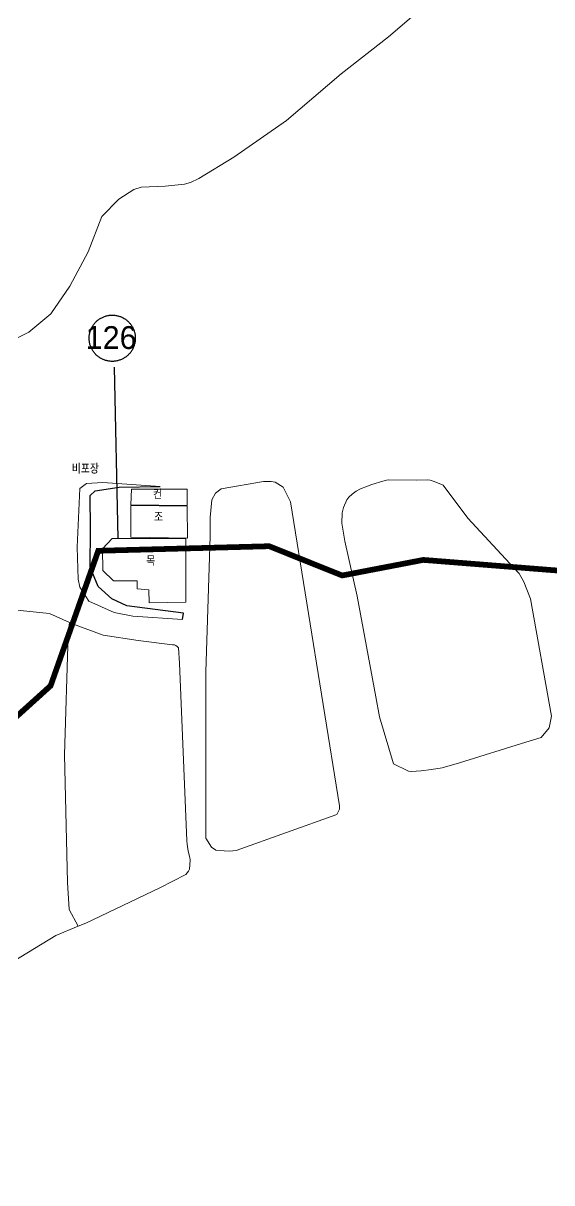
# Model space of a CAD drawing. Extents: x 296690 to 298491, y 586647 to 587790.
# Drawn here: x 297218.5 to 297311.2, y 587098.1 to 587301.4 of the extents above; entities that cross this region are included whole.
import ezdxf
from ezdxf.enums import TextEntityAlignment as Align

# ---------------------------------------------------------------- set-up
doc = ezdxf.new("R2010")
doc.units = 0
doc.header["$MEASUREMENT"] = 0
doc.linetypes.add('PHANTOM2', pattern=[1.25, 0.625, -0.125, 0.125, -0.125, 0.125, -0.125])
for name, color, linetype in [('_0넘버링', 7, 'Continuous'), ('_조사구역', 6, 'Continuous'), ('석축_상단', 25, 'SUKCHUK'), ('현황 텍스트', 7, 'Continuous')]:
    doc.layers.add(name, color=color, linetype=linetype)
for name, color, linetype, lineweight in [('건물', 7, 'Continuous', 20), ('바닥재질', 254, 'Continuous', 20), ('밭', 3, 'Continuous', 18), ('석축_하단', 30, 'Continuous', 18)]:
    doc.layers.add(name, color=color, linetype=linetype, lineweight=lineweight)
doc.styles.add('GHS', font='simplex.shx', dxfattribs={"bigfont": 'ngsw.shx'})
doc.styles.add('JKS_FONT', font='', dxfattribs={"height": 1.5})
doc.styles.add('sks-ghs', font='romans.shx', dxfattribs={"bigfont": 'ghs.shx'})
doc.styles.get('JKS_FONT').set_extended_font_data('Expo M')
doc.linetypes.add('SUKCHUK', pattern='A,1,["V",sks-ghs,S=0.5,R=0,X=0.5,Y=0],0.25,["V",sks-ghs,S=0.5,R=0,X=0.5,Y=0],0.25,["V",sks-ghs,S=0.5,R=0,X=0.5,Y=0],1', length=2.5)

msp = doc.modelspace()

# ---------------------------------------------------------------- linework, layer by layer
at = {"layer": '_0넘버링', "linetype": 'Continuous'}
msp.add_line((297235.15, 587211.04), (297234.5, 587241.08), dxfattribs=at)
msp.add_lwpolyline([(297230.06, 587246.05), (297230.06, 587246.19), (297230.07, 587246.33), (297230.08, 587246.48), (297230.09, 587246.62), (297230.11, 587246.76), (297230.13, 587246.9), (297230.16, 587247.03), (297230.2, 587247.17), (297230.24, 587247.31), (297230.28, 587247.44), (297230.33, 587247.57), (297230.38, 587247.71), (297230.44, 587247.84), (297230.5, 587247.96), (297230.56, 587248.09), (297230.63, 587248.21), (297230.71, 587248.33), (297230.79, 587248.45), (297230.87, 587248.56), (297230.96, 587248.67), (297231.05, 587248.78), (297231.14, 587248.89), (297231.24, 587248.99), (297231.34, 587249.09), (297231.44, 587249.18), (297231.55, 587249.28), (297231.66, 587249.36), (297231.78, 587249.45), (297231.89, 587249.53), (297232.01, 587249.6), (297232.14, 587249.67), (297232.26, 587249.74), (297232.39, 587249.8), (297232.52, 587249.86), (297232.65, 587249.91), (297232.78, 587249.96), (297232.91, 587250.01), (297233.05, 587250.05), (297233.19, 587250.08), (297233.32, 587250.11), (297233.46, 587250.14), (297233.6, 587250.16), (297233.74, 587250.17), (297233.89, 587250.18), (297234.03, 587250.19), (297234.17, 587250.19), (297234.31, 587250.18), (297234.45, 587250.17), (297234.59, 587250.16), (297234.73, 587250.14), (297234.87, 587250.12), (297235.01, 587250.09), (297235.15, 587250.05), (297235.28, 587250.02), (297235.42, 587249.97), (297235.55, 587249.93), (297235.68, 587249.87), (297235.81, 587249.82), (297235.94, 587249.75), (297236.06, 587249.69), (297236.19, 587249.62), (297236.31, 587249.54), (297236.42, 587249.47), (297236.54, 587249.38), (297236.65, 587249.3), (297236.76, 587249.21), (297236.86, 587249.11), (297236.97, 587249.01), (297237.06, 587248.91), (297237.16, 587248.81), (297237.25, 587248.7), (297237.34, 587248.59), (297237.42, 587248.47), (297237.5, 587248.36), (297237.58, 587248.24), (297237.65, 587248.12), (297237.71, 587247.99), (297237.78, 587247.86), (297237.83, 587247.74), (297237.89, 587247.61), (297237.94, 587247.47), (297237.98, 587247.34), (297238.02, 587247.2), (297238.06, 587247.07), (297238.09, 587246.93), (297238.11, 587246.79), (297238.13, 587246.65), (297238.15, 587246.51), (297238.16, 587246.37), (297238.16, 587246.23), (297238.16, 587246.08), (297238.16, 587245.94), (297238.15, 587245.8), (297238.13, 587245.66), (297238.12, 587245.52), (297238.09, 587245.38), (297238.06, 587245.24), (297238.03, 587245.11), (297237.99, 587244.97), (297237.95, 587244.84), (297237.9, 587244.7), (297237.85, 587244.57), (297237.79, 587244.44), (297237.73, 587244.31), (297237.66, 587244.19), (297237.59, 587244.07), (297237.52, 587243.95), (297237.44, 587243.83), (297237.36, 587243.71), (297237.27, 587243.6), (297237.18, 587243.49), (297237.09, 587243.39), (297236.99, 587243.29), (297236.89, 587243.19), (297236.78, 587243.09), (297236.67, 587243), (297236.56, 587242.91), (297236.45, 587242.83), (297236.33, 587242.75), (297236.21, 587242.68), (297236.09, 587242.6), (297235.97, 587242.54), (297235.84, 587242.47), (297235.71, 587242.42), (297235.58, 587242.36), (297235.45, 587242.31), (297235.31, 587242.27), (297235.18, 587242.23), (297235.04, 587242.2), (297234.9, 587242.17), (297234.76, 587242.14), (297234.62, 587242.12), (297234.48, 587242.11), (297234.34, 587242.09), (297234.2, 587242.09), (297234.06, 587242.09), (297233.92, 587242.09), (297233.78, 587242.1), (297233.64, 587242.12), (297233.5, 587242.14), (297233.36, 587242.16), (297233.22, 587242.19), (297233.08, 587242.22), (297232.94, 587242.26), (297232.81, 587242.3), (297232.68, 587242.35), (297232.55, 587242.4), (297232.42, 587242.46), (297232.29, 587242.52), (297232.16, 587242.59), (297232.04, 587242.66), (297231.92, 587242.73), (297231.8, 587242.81), (297231.69, 587242.89), (297231.58, 587242.98), (297231.47, 587243.07), (297231.36, 587243.17), (297231.26, 587243.26), (297231.16, 587243.36), (297231.07, 587243.47), (297230.98, 587243.58), (297230.89, 587243.69), (297230.8, 587243.8), (297230.73, 587243.92), (297230.65, 587244.04), (297230.58, 587244.16), (297230.51, 587244.29), (297230.45, 587244.41), (297230.39, 587244.54), (297230.34, 587244.67), (297230.29, 587244.8), (297230.24, 587244.94), (297230.21, 587245.07), (297230.17, 587245.21), (297230.14, 587245.35), (297230.12, 587245.49), (297230.1, 587245.63), (297230.08, 587245.77), (297230.07, 587245.91), (297230.06, 587246.05)], dxfattribs=at)
at = {"layer": '_조사구역', "color": 1, "linetype": 'PHANTOM2', "ltscale": 10, "const_width": 1, "flags": 128}
msp.add_lwpolyline([(296888.84, 587577.29), (296916.15, 587564.87), (296917.16, 587546.98), (296944.06, 587499.88), (296962.64, 587506.35), (296964.44, 587470.58), (296997.02, 587434.8), (296987.35, 587416.46), (297013.51, 587382.87), (297017.84, 587370.08), (297028.94, 587352.6), (297029.92, 587342.81), (297037.31, 587334.59), (297040.56, 587314.96), (297070.47, 587308.46), (297100.62, 587240.51), (296816.88, 587204.01), (296810.03, 587153.67), (296842.85, 587123.71), (296813.17, 587102.47), (296801.87, 587080.63), (296792.42, 587066.55), (296780.99, 587053.96), (296729.3, 587013.64), (296789.94, 586992.35), (296824.61, 587004.26), (296850.23, 586942.24), (296893.72, 586957.02), (296943.19, 587021.67), (296972.09, 586999.95), (296987, 586998.05), (297023.23, 586997.93), (297046.89, 586904.34), (297072.38, 586919.28), (297092.13, 586914.81), (297140.05, 586929.39), (297161.26, 587039.31), (297169.67, 587043.4), (297143.69, 587095.58), (297202.29, 587171.68), (297208.17, 587171.56), (297223.3, 587185.23), (297231.66, 587208.89), (297261.64, 587209.69), (297274.46, 587204.56), (297288.68, 587207.29), (297312.55, 587205.4), (297330.39, 587243.47), (297352.25, 587274.95), (297366.21, 587284.27), (297417.02, 587287.72), (297445.1, 587268.3), (297503.61, 587227.81), (297523.96, 587277.06), (297579.61, 587285.31), (297639.29, 587334.83), (297716.69, 587369.95), (297740.28, 587286.16), (297825.46, 587201.84), (297873.06, 587112.59), (297985.44, 587163.71), (298083.12, 587194.83), (298077.66, 587264.11), (298068.85, 587288.67), (298075.49, 587302.92), (298064.34, 587344.33), (298031.59, 587377.11), (298044.64, 587441.82), (298042.94, 587499.78), (298028.92, 587538.45), (298039.34, 587564.95), (298043.46, 587576.46), (298029.63, 587619.83), (298018.44, 587640.96), (298021.43, 587663.04), (298018.74, 587675.87), (298016.58, 587686.14), (298003.66, 587699.07), (297992.44, 587709.1), (297988.83, 587725.13), (297944.08, 587728.99), (297800.52, 587643.82), (297772.38, 587662.14), (297757.38, 587592.19), (297693.21, 587575.36), (297656.54, 587574.02), (297572.22, 587570.95), (297613.4, 587635.68), (297629.04, 587661.26), (297639.97, 587676.97), (297661.05, 587707.24), (297598.57, 587775.35), (297577.8, 587771.53), (297529.25, 587759.19), (297490.27, 587737.05), (297479.32, 587721.33), (297454.97, 587717.47), (297250.91, 587692.79), (297212.29, 587661.66), (297187.56, 587688.51), (297176.05, 587696.22), (297149.46, 587697.29), (297117.93, 587719.01), (297086.05, 587732.64), (297066.45, 587740.82), (297055.85, 587761.22), (297045.64, 587752.78), (296998.56, 587747.18), (296975.92, 587745.76), (296966.62, 587742.51), (296946.71, 587733.47), (296916.68, 587715.59), (296875.89, 587729.39), (296872.69, 587730.05), (296872.4, 587730.11), (296864.88, 587731.65), (296743.31, 587733.69), (296691.62, 587698.85), (296718.09, 587653.84), (296730.15, 587649.14), (296737.49, 587637.8), (296758.71, 587639.51), (296767.47, 587630.15), (296786.92, 587626.97), (296789.39, 587586.73), (296810.55, 587586.52), (296815.91, 587576.91), (296842.39, 587563.91), (296888.84, 587577.29)], dxfattribs=at)
at = {"layer": '건물'}
for points in [[(297237.49, 587219.66), (297247.26, 587219.68), (297247.25, 587216.82), (297237.35, 587216.94), (297237.49, 587219.66)], [(297247.24, 587216.69), (297247.29, 587211.11), (297237.37, 587211.27), (297237.38, 587216.81), (297247.24, 587216.69)], [(297247.05, 587199.91), (297240.58, 587199.75), (297240.56, 587202.05), (297238.49, 587202.23), (297238.46, 587203.61), (297234.31, 587203.64), (297232.47, 587205.42), (297232.38, 587209.21), (297234.08, 587211.05), (297247.05, 587211.04), (297247.05, 587199.91)]]:
    msp.add_lwpolyline(points, dxfattribs=at)
at = {"layer": '밭'}
for points in [[(297291.86, 587306.95), (297282.56, 587298.99), (297274.26, 587292.46), (297264.69, 587284.32), (297255.42, 587277.86), (297249.3, 587274.16), (297247.84, 587273.45), (297246.78, 587273.17), (297243.42, 587272.81), (297239.21, 587272.6), (297237.9, 587272.2), (297235.26, 587270.52), (297232.29, 587267.48), (297229.92, 587261.3), (297226.7, 587255.29), (297223.37, 587250.41), (297219.51, 587247.19), (297216.43, 587245.67)], [(297255.83, 587156.37), (297254.69, 587156.27), (297253.74, 587156.28), (297252.3, 587156.44), (297251.52, 587156.96), (297250.55, 587158.53), (297250.53, 587187.67), (297251.29, 587211.44), (297251.27, 587214.73), (297251.56, 587217.82), (297252.24, 587218.96), (297253.2, 587219.74), (297260.66, 587221.01), (297262, 587221.04), (297262.68, 587220.92), (297264.1, 587220.06), (297265.36, 587217.49), (297273.96, 587164.19), (297273.95, 587163.63), (297273.54, 587162.65), (297255.83, 587156.37)], [(297282.52, 587221.31), (297287.46, 587221.27), (297289.34, 587221.33), (297289.36, 587221.33), (297289.88, 587221.29), (297290.59, 587221.02), (297292.17, 587220.4), (297292.18, 587220.39), (297296.51, 587214.63), (297305.3, 587205.07), (297305.48, 587204.88), (297306.32, 587203.45), (297307.48, 587200.49), (297311.18, 587179.92), (297310.73, 587177.86), (297309.33, 587176.15), (297306.64, 587175.32), (297295.02, 587171.75), (297292, 587170.82), (297290.1, 587170.58), (297288.33, 587170.35), (297286.56, 587170.22), (297286.07, 587170.26), (297283.46, 587171.55), (297280.97, 587179.81), (297280.36, 587183.27), (297277.05, 587200.96), (297274.91, 587210.59), (297274.39, 587213.72), (297274.45, 587215.53), (297274.67, 587216.47), (297275.24, 587217.8), (297275.62, 587218.28), (297276.2, 587218.84), (297276.9, 587219.36), (297277.67, 587219.72), (297278.89, 587220.23), (297279.67, 587220.53), (297281.59, 587221.07), (297282.22, 587221.28), (297282.52, 587221.31)], [(297226.64, 587196.3), (297226.38, 587194.14), (297225.76, 587173.13), (297226.24, 587150.75), (297226.58, 587145.99), (297228.12, 587143.07), (297224.2, 587141.44), (297209.2, 587132.33), (297207.9, 587132.15), (297207.25, 587132.37), (297205.41, 587134.64), (297200.98, 587147.87), (297200.13, 587153.35), (297201.48, 587166.22), (297203.2, 587175.36), (297207.48, 587187.82), (297211.04, 587195.29), (297213.58, 587198.44), (297214.4, 587198.64), (297215.68, 587198.66), (297223.1, 587197.87), (297226.64, 587196.3)], [(297228.12, 587143.07), (297226.58, 587145.99), (297226.24, 587150.75), (297225.76, 587173.13), (297226.38, 587194.14), (297226.64, 587196.3), (297227.16, 587196.07), (297232.54, 587194.09), (297238.65, 587193.14), (297244.69, 587192.43), (297245.03, 587192.4), (297245.27, 587192.27), (297245.49, 587192.11), (297245.71, 587191.86), (297245.91, 587189.2), (297247.21, 587158.03), (297247.27, 587157.45), (297247.42, 587156.22), (297247.73, 587155.16), (297247.79, 587154.64), (297247.67, 587153.08), (297247.51, 587152.73), (297247.03, 587152.14), (297242.49, 587149.81), (297229.47, 587143.63), (297228.12, 587143.07)]]:
    msp.add_lwpolyline(points, dxfattribs=at)
at = {"layer": '석축_상단'}
for p, q in [((297231.13, 587219.39), (297235.33, 587220.03)), ((297235.33, 587220.03), (297242.52, 587220.16)), ((297230.23, 587218.56), (297231.13, 587219.39)), ((297230.32, 587212.66), (297230.23, 587218.56)), ((297230.23, 587206.02), (297230.32, 587212.66)), ((297231.65, 587202.63), (297230.23, 587206.02)), ((297234.06, 587200.47), (297231.65, 587202.63)), ((297236.67, 587199.24), (297234.06, 587200.47)), ((297246.64, 587197.97), (297236.67, 587199.24)), ((297246.46, 587196.82), (297246.64, 587197.97))]:
    msp.add_line(p, q, dxfattribs=at)
at = {"layer": '석축_하단'}
for p, q in [((297228.45, 587219.78), (297227.96, 587209.53)), ((297229.6, 587220.67), (297228.45, 587219.78)), ((297232.44, 587220.87), (297229.6, 587220.67)), ((297242.52, 587220.16), (297232.44, 587220.87)), ((297227.96, 587209.53), (297228.15, 587203.89)), ((297228.15, 587203.89), (297228.43, 587202.51)), ((297228.43, 587202.51), (297229.98, 587200.06)), ((297229.98, 587200.06), (297234.48, 587198.06)), ((297234.48, 587198.06), (297237.7, 587197.44)), ((297237.7, 587197.44), (297246.46, 587196.82))]:
    msp.add_line(p, q, dxfattribs=at)

# ---------------------------------------------------------------- texts
at = {"layer": '_0넘버링', "style": 'JKS_FONT'}
msp.add_text('126', height=4, dxfattribs=at).set_placement((297233.92, 587246.26), align=Align.MIDDLE_CENTER)
at = {"layer": '바닥재질', "insert": (297227.01, 587222.41), "char_height": 1.5, "attachment_point": 7, "style": 'GHS'}
msp.add_mtext('비포장', dxfattribs=at)
at = {"layer": '현황 텍스트', "char_height": 1.5, "attachment_point": 7, "style": 'GHS'}
for s, insert in [('컨', (297241.26, 587217.93)), ('조', (297241.44, 587213.99)), ('목', (297240.08, 587206.27))]:
    msp.add_mtext(s, dxfattribs=dict(at, insert=insert))

doc.saveas('drawing.dxf')
